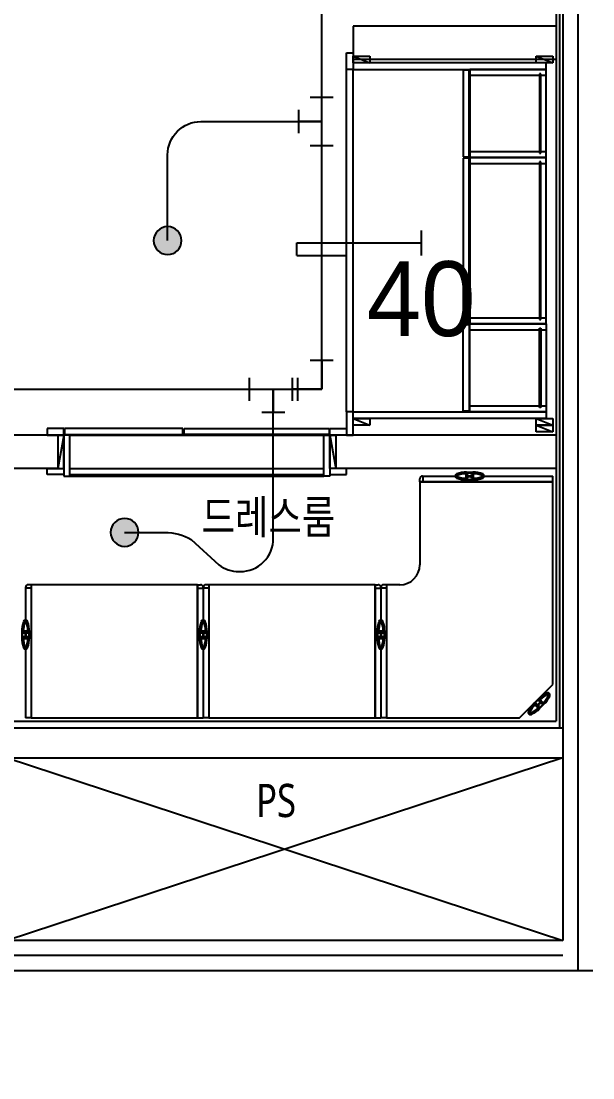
# Model space of a CAD drawing. Header units: millimetres. Extents: x 238075 to 303070, y -258150 to -205841.
# Drawn here: x 276834 to 278553, y -229304 to -226126 of the extents above; entities that cross this region are included whole.
import ezdxf
from ezdxf.enums import TextEntityAlignment as Align

# ---------------------------------------------------------------- set-up
doc = ezdxf.new("R2010")
doc.units = ezdxf.units.MM
doc.header["$LTSCALE"] = 200
for name, color, linetype in [('-소화(SP가지관)', 3, 'Continuous'), ('-소화(SP헤드하향)', 2, 'Continuous'), ('L4', 4, 'Continuous'), ('SP 후렉시블', 7, 'Continuous'), ('TEX', 3, 'Continuous'), ('아파트', 253, 'Continuous')]:
    doc.layers.add(name, color=color, linetype=linetype)
doc.styles.add('돋움', font='Dotum.ttf')
doc.styles.add('맑은고딕', font='malgun.ttf', dxfattribs={"width": 0.8})
doc.linetypes.add('BATTING', pattern='A,0.0001,-0.1,[134,ltypeshp.shx,S=0.1,R=0,X=-0.1,Y=0],-0.2,[134,ltypeshp.shx,S=0.1,R=180,X=0.1,Y=0],-0.1', length=0.4001)

# ---------------------------------------------------------------- blocks, each defined once
blk = doc.blocks.new('A$C39172136')
at = {"layer": '-소화(SP헤드하향)'}
blk.add_hatch(color=0, dxfattribs=at).paths.add_polyline_path([(0, -42, -1), (0, 42, -1)])
at = {"layer": '-소화(SP헤드하향)', "color": 0}
blk.add_circle((0, 0), 42, dxfattribs=at)
blk = doc.blocks.new('A$C78BA73EA')
for p, q in [((0.5, 5), (0.5, 0)), ((1, 5), (0.5, 5)), ((1, 5), (1, 3)), ((1, 3), (0.5, 3)), ((1, 0), (0, 0))]:
    blk.add_line(p, q)
blk = doc.blocks.new('A$C1978247E')
at = {"color": 0}
for p, q in [((-45.1, 90), (45.1, 90)), ((0, 0), (0, 90)), ((-93.8, -45.1), (-93.8, 45.1)), ((93.8, -45.1), (93.8, 45.1)), ((93.8, 0), (-93.8, 0))]:
    blk.add_line(p, q, dxfattribs=at)
blk = doc.blocks.new('A$C476E3A35')
at = {"color": 0}
for p, q in [((112.5, 45.1), (112.5, -45.1)), ((112.5, 0), (0, 0)), ((0, 0), (0, -113.2)), ((-45.1, -113.2), (45.1, -113.2))]:
    blk.add_line(p, q, dxfattribs=at)

msp = doc.modelspace()

# ---------------------------------------------------------------- linework, layer by layer
at = {"layer": '-소화(SP가지관)', "color": 2, "ltscale": 0.25}
for p, q in [((277737.7, -227233.3, 54985.4), (277737.7, -225101.2, 54985.4)), ((276444.8, -227233.3, 54985.4), (277737.7, -227233.3, 54985.4))]:
    msp.add_line(p, q, dxfattribs=at)
at = {"layer": '-소화(SP가지관)', "color": 6}
for p, q in [((277609.5, -226428.2, 54985.4), (277737.7, -226428.2, 54985.4)), ((277592.3, -227572.9, 54985.4), (277592.3, -227233.3, 54985.4))]:
    msp.add_line(p, q, dxfattribs=at)
at = {"layer": 'L4'}
for p, q in [((278462.6, -223201.2), (278462.6, -228891.2)), ((278507.6, -223201.2), (278507.6, -228981.2)), ((278442.6, -223221.2), (278442.6, -228231.2)), ((278452.6, -223211.2), (278452.6, -228251.2)), ((278442.6, -226141.2), (277832.6, -226141.2)), ((277832.6, -226141.2), (277832.6, -226241.2)), ((277812.6, -226271.2), (277812.6, -226221.2)), ((277812.6, -226221.2), (277832.6, -226221.2)), ((277832.6, -226221.2), (277832.6, -226271.2)), ((277832.6, -226231.2), (277882.6, -226251.2)), ((277832.6, -226231.2), (277882.6, -226231.2)), ((277832.6, -226251.2), (277832.6, -226231.2)), ((278442.6, -226241.2), (277832.6, -226241.2)), ((277882.6, -226251.2), (277832.6, -226251.2)), ((277832.6, -226251.2), (277832.6, -226271.2)), ((278412.6, -226251.2), (277832.6, -226251.2)), ((277882.6, -226231.2), (277882.6, -226251.2)), ((278382.6, -226231.2), (278432.6, -226251.2)), ((278382.6, -226231.2), (278432.6, -226231.2)), ((278382.6, -226251.2), (278382.6, -226231.2)), ((278432.6, -226251.2), (278382.6, -226251.2)), ((278412.6, -226271.2), (278412.6, -226251.2)), ((278432.6, -226231.2), (278432.6, -226251.2)), ((277812.6, -227301.2), (277812.6, -226271.2)), ((277832.6, -226271.2), (277812.6, -226271.2)), ((277832.6, -227301.2), (277832.6, -226271.2)), ((277832.6, -226271.2), (278412.6, -226271.2)), ((278180.6, -226273.2), (278162.6, -226273.2)), ((278162.6, -226273.2), (278162.6, -226534.2)), ((278180.6, -226534.2), (278180.6, -226273.2)), ((278412.6, -226271.2), (278182.6, -226271.2)), ((278182.6, -226271.2), (278182.6, -226536.2)), ((278182.6, -226289.2), (278412.6, -226289.2)), ((278396.6, -226284.2), (278392.6, -226284.2)), ((278392.6, -226284.2), (278392.6, -226523.2)), ((278396.6, -226523.2), (278396.6, -226284.2)), ((278412.6, -226536.2), (278412.6, -226271.2)), ((278162.6, -226534.2), (278180.6, -226534.2)), ((278180.6, -226538.2), (278162.6, -226538.2)), ((278162.6, -226538.2), (278162.6, -227034.2)), ((278180.6, -227034.2), (278180.6, -226538.2)), ((278182.6, -226518.2), (278412.6, -226518.2)), ((278182.6, -226536.2), (278412.6, -226536.2)), ((278412.6, -226536.2), (278182.6, -226536.2)), ((278182.6, -226536.2), (278182.6, -227036.2)), ((278392.6, -226523.2), (278396.6, -226523.2)), ((278412.6, -227036.2), (278412.6, -226536.2)), ((278182.6, -226554.2), (278412.6, -226554.2)), ((278396.6, -226549.2), (278392.6, -226549.2)), ((278392.6, -226549.2), (278392.6, -227023.2)), ((278396.6, -227023.2), (278396.6, -226549.2)), ((278182.6, -227018.2), (278412.6, -227018.2)), ((278162.6, -227034.2), (278180.6, -227034.2)), ((278162.6, -227038.2), (278180.6, -227038.2)), ((278162.6, -227299.2), (278162.6, -227038.2)), ((278180.6, -227038.2), (278180.6, -227299.2)), ((278412.6, -227036.2), (278182.6, -227036.2)), ((278182.6, -227036.2), (278412.6, -227036.2)), ((278182.6, -227301.2), (278182.6, -227036.2)), ((278392.6, -227023.2), (278396.6, -227023.2)), ((278392.6, -227049.2), (278396.6, -227049.2)), ((278392.6, -227288.2), (278392.6, -227049.2)), ((278396.6, -227049.2), (278396.6, -227288.2)), ((278412.6, -227036.2), (278412.6, -227301.2)), ((278182.6, -227054.2), (278412.6, -227054.2)), ((277832.6, -227301.2), (277812.6, -227301.2)), ((277812.6, -227301.2), (277812.6, -227371.2)), ((277832.6, -227321.2), (277832.6, -227301.2)), ((277832.6, -227301.2), (278412.6, -227301.2)), ((277832.6, -227371.2), (277832.6, -227301.2)), ((278180.6, -227299.2), (278162.6, -227299.2)), ((278182.6, -227283.2), (278412.6, -227283.2)), ((278412.6, -227301.2), (278182.6, -227301.2)), ((278396.6, -227288.2), (278392.6, -227288.2)), ((278412.6, -227301.2), (278412.6, -227321.2)), ((277832.6, -227321.2), (277882.6, -227341.2)), ((277832.6, -227321.2), (277882.6, -227321.2)), ((277832.6, -227341.2), (277832.6, -227321.2)), ((278412.6, -227321.2), (277832.6, -227321.2)), ((277882.6, -227321.2), (277882.6, -227341.2)), ((278382.6, -227321.2), (278432.6, -227341.2)), ((278382.6, -227321.2), (278432.6, -227321.2)), ((278382.6, -227341.2), (278382.6, -227321.2)), ((278432.6, -227321.2), (278432.6, -227341.2)), ((276962.6, -227351.2), (276912.6, -227351.2)), ((276912.6, -227351.2), (276912.6, -227371.2)), ((276962.6, -227371.2), (276962.6, -227351.2)), ((277320.6, -227351.2), (276964.7, -227351.2)), ((276964.7, -227351.2), (276964.7, -227369.2)), ((276964.7, -227369.2), (277320.6, -227369.2)), ((277320.6, -227369.2), (277320.6, -227351.2)), ((277322.6, -227371.2, 0), (277322.6, -227351.2, 0)), ((277324.6, -227369.2), (277324.6, -227351.2)), ((277324.6, -227351.2), (277760.6, -227351.2)), ((277760.6, -227369.2), (277324.6, -227369.2)), ((277760.6, -227351.2), (277760.6, -227369.2)), ((277762.6, -227351.2), (277812.6, -227351.2)), ((277762.6, -227371.2), (277762.6, -227351.2)), ((277812.6, -227351.2), (277812.6, -227371.2)), ((277882.6, -227341.2), (277832.6, -227341.2)), ((278382.6, -227341.2), (278432.6, -227361.2)), ((278382.6, -227341.2), (278432.6, -227341.2)), ((278382.6, -227361.2), (278382.6, -227341.2)), ((278432.6, -227341.2), (278382.6, -227341.2)), ((278432.6, -227361.2), (278382.6, -227361.2)), ((278432.6, -227341.2), (278432.6, -227361.2)), ((276944.6, -227371.2), (276812.6, -227371.2)), ((276912.6, -227371.2), (276962.6, -227371.2)), ((276962.6, -227371.2), (276944.6, -227471.2)), ((276962.6, -227371.2), (276944.6, -227371.2)), ((276944.6, -227371.2), (276944.6, -227471.2)), ((276980.6, -227371.2), (276962.6, -227371.2)), ((276962.6, -227371.2), (276962.6, -227494.2)), ((276962.6, -227471.2), (276962.6, -227371.2)), ((276980.6, -227371.2), (277744.6, -227371.2)), ((276980.6, -227494.2), (276980.6, -227371.2)), ((277744.6, -227371.2), (277762.6, -227371.2)), ((277744.6, -227494.2), (277744.6, -227371.2)), ((277762.6, -227371.2), (277780.6, -227471.2)), ((277762.6, -227371.2), (277762.6, -227494.2)), ((277762.6, -227371.2), (277780.6, -227371.2)), ((277762.6, -227471.2), (277762.6, -227371.2)), ((277812.6, -227371.2), (277762.6, -227371.2)), ((278442.6, -227371.2), (277780.6, -227371.2)), ((277780.6, -227371.2), (277780.6, -227471.2)), ((277812.6, -227371.2), (277832.6, -227371.2)), ((276944.6, -227471.2), (276812.6, -227471.2)), ((276912.6, -227489.2), (276912.6, -227471.2)), ((276912.6, -227471.2), (276962.6, -227471.2)), ((276962.6, -227489.2), (276912.6, -227489.2)), ((276944.6, -227471.2), (276962.6, -227471.2)), ((276962.6, -227471.2), (276962.6, -227489.2)), ((276962.6, -227494.2), (276980.6, -227494.2)), ((276980.6, -227471.2), (277744.6, -227471.2)), ((276980.6, -227489.2), (277744.6, -227489.2)), ((276980.6, -227494.2), (277744.6, -227494.2)), ((277762.6, -227494.2), (277744.6, -227494.2)), ((277812.6, -227471.2), (277762.6, -227471.2)), ((277762.6, -227471.2), (277762.6, -227489.2)), ((277780.6, -227471.2), (277762.6, -227471.2)), ((277762.6, -227489.2), (277812.6, -227489.2)), ((278442.6, -227471.2), (277780.6, -227471.2)), ((277812.6, -227489.2), (277812.6, -227471.2)), ((278040.6, -227494.2), (278140.6, -227494.2)), ((278042.6, -227511.2), (278042.6, -227494.2)), ((278139.1, -227494.2), (278142.6, -227494.2)), ((278171.4, -227501), (278171.4, -227487.4)), ((278173.4, -227482.7), (278191.8, -227482.7)), ((278173.4, -227484.2), (278191.8, -227484.2)), ((278173.4, -227486.2), (278173.4, -227487.7)), ((278177.1, -227487.7), (278173.4, -227487.7)), ((278173.4, -227493.2), (278173.4, -227489.7)), ((278175.9, -227493.2), (278173.4, -227493.2)), ((278175.9, -227493.2), (278173.4, -227493.2)), ((278173.4, -227498.7), (278173.4, -227495.2)), ((278175.9, -227495.2), (278173.4, -227495.2)), ((278175.9, -227492.7), (278175.9, -227493.2)), ((278177.1, -227492.7), (278175.9, -227492.7)), ((278175.9, -227492.7), (278175.9, -227493.2)), ((278177.1, -227492.7), (278175.9, -227492.7)), ((278175.9, -227495.7), (278175.9, -227495.2)), ((278175.9, -227495.7), (278175.9, -227495.2)), ((278177.1, -227495.7), (278175.9, -227495.7)), ((278177.1, -227495.7), (278175.9, -227495.7)), ((278177.1, -227489.7), (278177.1, -227487.7)), ((278177.1, -227492.7), (278177.1, -227493.2)), ((278177.1, -227492.7), (278177.1, -227493.2)), ((278177.1, -227493.2), (278188.1, -227493.2)), ((278177.1, -227495.7), (278177.1, -227495.2)), ((278177.1, -227495.7), (278177.1, -227495.2)), ((278177.1, -227495.2), (278188.1, -227495.2)), ((278182.6, -227495.2), (278182.6, -227493.2)), ((278188.1, -227489.7), (278188.1, -227487.7)), ((278188.1, -227487.7), (278191.8, -227487.7)), ((278188.1, -227492.7), (278188.1, -227493.2)), ((278188.1, -227492.7), (278189.3, -227492.7)), ((278188.1, -227492.7), (278188.1, -227493.2)), ((278188.1, -227492.7), (278189.3, -227492.7)), ((278188.1, -227495.7), (278188.1, -227495.2)), ((278188.1, -227495.7), (278188.1, -227495.2)), ((278188.1, -227495.7), (278189.3, -227495.7)), ((278188.1, -227495.7), (278189.3, -227495.7)), ((278189.3, -227492.7), (278189.3, -227493.2)), ((278189.3, -227492.7), (278189.3, -227493.2)), ((278189.3, -227493.2), (278191.8, -227493.2)), ((278189.3, -227493.2), (278191.8, -227493.2)), ((278189.3, -227495.7), (278189.3, -227495.2)), ((278189.3, -227495.2), (278191.9, -227495.2)), ((278189.3, -227495.7), (278189.3, -227495.2)), ((278191.8, -227486.2), (278191.8, -227487.7)), ((278191.8, -227493.2), (278191.8, -227489.7)), ((278191.9, -227498.7), (278191.9, -227495.2)), ((278193.8, -227501), (278193.8, -227487.4)), ((278222.6, -227494.2), (278226.1, -227494.2)), ((278224.6, -227494.2), (278432.6, -227494.2)), ((278432.6, -227511.2), (278432.6, -227494.2)), ((278032.6, -227511.2), (278032.6, -227502.2)), ((278032.6, -227511.2), (278432.6, -227511.2)), ((278432.6, -227511.2), (278032.6, -227511.2)), ((278032.6, -227511.2), (278032.6, -227761.2)), ((278177.1, -227500.7), (278173.4, -227500.7)), ((278173.4, -227500.7), (278173.4, -227502.2)), ((278173.4, -227502.2), (278173.4, -227500.7)), ((278173.4, -227504.2), (278191.8, -227504.2)), ((278173.4, -227505.7), (278191.8, -227505.7)), ((278177.1, -227500.7), (278177.1, -227498.7)), ((278188.1, -227500.7), (278188.1, -227498.7)), ((278188.1, -227500.7), (278191.8, -227500.7)), ((278191.8, -227500.7), (278191.8, -227502.2)), ((278191.8, -227502.2), (278191.8, -227500.7)), ((278432.6, -228121.2), (278432.6, -227511.2)), ((276847.6, -227829.2), (276847.6, -227929.2)), ((276864.6, -227831.2), (276847.6, -227831.2)), ((276864.6, -227821.2), (276855.6, -227821.2)), ((277364.6, -227821.2), (276864.6, -227821.2)), ((276864.6, -227821.2), (276864.6, -228221.2)), ((276864.6, -227821.2), (276864.6, -228221.2)), ((277364.6, -228221.2), (277364.6, -227821.2)), ((277364.6, -227821.2), (277373.6, -227821.2)), ((277364.6, -227821.2), (277364.6, -228221.2)), ((277364.6, -227831.2), (277381.6, -227831.2)), ((277381.6, -227829.2), (277381.6, -227929.2)), ((277381.6, -227829.2), (277381.6, -227929.2)), ((277398.6, -227831.2), (277381.6, -227831.2)), ((277398.6, -227821.2), (277389.6, -227821.2)), ((277898.6, -227821.2), (277398.6, -227821.2)), ((277398.6, -227821.2), (277398.6, -228221.2)), ((277398.6, -227821.2), (277398.6, -228221.2)), ((277898.6, -228221.2), (277898.6, -227821.2)), ((277898.6, -227821.2), (277907.6, -227821.2)), ((277898.6, -227821.2), (277898.6, -228221.2)), ((277898.6, -227831.2), (277915.6, -227831.2)), ((277915.6, -227829.2), (277915.6, -227929.2)), ((277915.6, -227829.2), (277915.6, -227929.2)), ((277932.6, -227831.2), (277915.6, -227831.2)), ((277932.6, -227821.2), (277923.6, -227821.2)), ((277932.6, -227821.2), (277932.6, -228221.2)), ((277972.6, -227821.2), (277932.6, -227821.2)), ((277932.6, -227821.2), (277932.6, -228221.2)), ((276847.6, -227927.7), (276847.6, -227931.2)), ((277381.6, -227927.7), (277381.6, -227931.2)), ((277915.6, -227927.7), (277915.6, -227931.2)), ((276836.1, -227962), (276836.1, -227980.4)), ((276837.6, -227962), (276837.6, -227980.4)), ((276841.1, -227962), (276839.6, -227962)), ((276839.6, -227962), (276841.1, -227962)), ((276840.8, -227960), (276854.4, -227960)), ((276841.1, -227965.7), (276841.1, -227962)), ((276841.1, -227965.7), (276843.1, -227965.7)), ((276843.1, -227961.9), (276846.6, -227961.9)), ((276846.1, -227965.7), (276846.1, -227964.5)), ((276846.1, -227964.5), (276846.6, -227964.5)), ((276846.1, -227965.7), (276846.1, -227964.5)), ((276846.1, -227964.5), (276846.6, -227964.5)), ((276846.1, -227965.7), (276846.6, -227965.7)), ((276846.1, -227965.7), (276846.6, -227965.7)), ((276846.6, -227964.5), (276846.6, -227961.9)), ((276846.6, -227965.7), (276846.6, -227976.7)), ((276846.6, -227971.2), (276848.6, -227971.2)), ((276848.6, -227964.5), (276848.6, -227962)), ((276848.6, -227962), (276852.1, -227962)), ((276848.6, -227964.5), (276848.6, -227962)), ((276849.1, -227964.5), (276848.6, -227964.5)), ((276849.1, -227964.5), (276848.6, -227964.5)), ((276849.1, -227965.7), (276848.6, -227965.7)), ((276849.1, -227965.7), (276848.6, -227965.7)), ((276848.6, -227965.7), (276848.6, -227976.7)), ((276849.1, -227965.7), (276849.1, -227964.5)), ((276849.1, -227965.7), (276849.1, -227964.5)), ((276852.1, -227965.7), (276854.1, -227965.7)), ((276855.6, -227962), (276854.1, -227962)), ((276854.1, -227965.7), (276854.1, -227962)), ((276857.6, -227962), (276857.6, -227980.4)), ((276859.1, -227962), (276859.1, -227980.4)), ((277370.1, -227962), (277370.1, -227980.4)), ((277371.6, -227962), (277371.6, -227980.4)), ((277375.1, -227962), (277373.6, -227962)), ((277373.6, -227962), (277375.1, -227962)), ((277374.8, -227960), (277388.4, -227960)), ((277375.1, -227965.7), (277375.1, -227962)), ((277375.1, -227965.7), (277377.1, -227965.7)), ((277377.1, -227961.9), (277380.6, -227961.9)), ((277380.1, -227965.7), (277380.1, -227964.5)), ((277380.1, -227964.5), (277380.6, -227964.5)), ((277380.1, -227965.7), (277380.1, -227964.5)), ((277380.1, -227964.5), (277380.6, -227964.5)), ((277380.1, -227965.7), (277380.6, -227965.7)), ((277380.1, -227965.7), (277380.6, -227965.7)), ((277380.6, -227964.5), (277380.6, -227961.9)), ((277380.6, -227965.7), (277380.6, -227976.7)), ((277380.6, -227971.2), (277382.6, -227971.2)), ((277382.6, -227964.5), (277382.6, -227962)), ((277382.6, -227962), (277386.1, -227962)), ((277382.6, -227964.5), (277382.6, -227962)), ((277383.1, -227964.5), (277382.6, -227964.5)), ((277383.1, -227964.5), (277382.6, -227964.5)), ((277383.1, -227965.7), (277382.6, -227965.7)), ((277383.1, -227965.7), (277382.6, -227965.7)), ((277382.6, -227965.7), (277382.6, -227976.7)), ((277383.1, -227965.7), (277383.1, -227964.5)), ((277383.1, -227965.7), (277383.1, -227964.5)), ((277386.1, -227965.7), (277388.1, -227965.7)), ((277389.6, -227962), (277388.1, -227962)), ((277388.1, -227965.7), (277388.1, -227962)), ((277391.6, -227962), (277391.6, -227980.4)), ((277393.1, -227962), (277393.1, -227980.4)), ((277904.1, -227962), (277904.1, -227980.4)), ((277905.6, -227962), (277905.6, -227980.4)), ((277909.1, -227962), (277907.6, -227962)), ((277907.6, -227962), (277909.1, -227962)), ((277908.8, -227960), (277922.4, -227960)), ((277909.1, -227965.7), (277909.1, -227962)), ((277909.1, -227965.7), (277911.1, -227965.7)), ((277911.1, -227961.9), (277914.6, -227961.9)), ((277914.1, -227965.7), (277914.1, -227964.5)), ((277914.1, -227964.5), (277914.6, -227964.5)), ((277914.1, -227965.7), (277914.1, -227964.5)), ((277914.1, -227964.5), (277914.6, -227964.5)), ((277914.1, -227965.7), (277914.6, -227965.7)), ((277914.1, -227965.7), (277914.6, -227965.7)), ((277914.6, -227964.5), (277914.6, -227961.9)), ((277914.6, -227965.7), (277914.6, -227976.7)), ((277914.6, -227971.2), (277916.6, -227971.2)), ((277916.6, -227964.5), (277916.6, -227962)), ((277916.6, -227962), (277920.1, -227962)), ((277916.6, -227964.5), (277916.6, -227962)), ((277917.1, -227964.5), (277916.6, -227964.5)), ((277917.1, -227964.5), (277916.6, -227964.5)), ((277917.1, -227965.7), (277916.6, -227965.7)), ((277917.1, -227965.7), (277916.6, -227965.7)), ((277916.6, -227965.7), (277916.6, -227976.7)), ((277917.1, -227965.7), (277917.1, -227964.5)), ((277917.1, -227965.7), (277917.1, -227964.5)), ((277920.1, -227965.7), (277922.1, -227965.7)), ((277923.6, -227962), (277922.1, -227962)), ((277922.1, -227965.7), (277922.1, -227962)), ((277925.6, -227962), (277925.6, -227980.4)), ((277927.1, -227962), (277927.1, -227980.4)), ((276841.1, -227980.4), (276839.6, -227980.4)), ((276839.6, -227980.4), (276841.1, -227980.4)), ((276840.8, -227982.4), (276854.4, -227982.4)), ((276841.1, -227976.7), (276841.1, -227980.4)), ((276841.1, -227976.7), (276843.1, -227976.7)), ((276843.1, -227980.4), (276846.6, -227980.4)), ((276846.1, -227976.7), (276846.1, -227977.9)), ((276846.1, -227976.7), (276846.6, -227976.7)), ((276846.1, -227976.7), (276846.1, -227977.9)), ((276846.1, -227976.7), (276846.6, -227976.7)), ((276846.1, -227977.9), (276846.6, -227977.9)), ((276846.1, -227977.9), (276846.6, -227977.9)), ((276846.6, -227977.9), (276846.6, -227980.4)), ((276849.1, -227976.7), (276848.6, -227976.7)), ((276849.1, -227976.7), (276848.6, -227976.7)), ((276849.1, -227977.9), (276848.6, -227977.9)), ((276848.6, -227977.9), (276848.6, -227980.4)), ((276849.1, -227977.9), (276848.6, -227977.9)), ((276848.6, -227977.9), (276848.6, -227980.4)), ((276848.6, -227980.4), (276852.1, -227980.4)), ((276849.1, -227976.7), (276849.1, -227977.9)), ((276849.1, -227976.7), (276849.1, -227977.9)), ((276852.1, -227976.7), (276854.1, -227976.7)), ((276854.1, -227976.7), (276854.1, -227980.4)), ((276855.6, -227980.4), (276854.1, -227980.4)), ((277375.1, -227980.4), (277373.6, -227980.4)), ((277373.6, -227980.4), (277375.1, -227980.4)), ((277374.8, -227982.4), (277388.4, -227982.4)), ((277375.1, -227976.7), (277375.1, -227980.4)), ((277375.1, -227976.7), (277377.1, -227976.7)), ((277377.1, -227980.4), (277380.6, -227980.4)), ((277380.1, -227976.7), (277380.1, -227977.9)), ((277380.1, -227976.7), (277380.6, -227976.7)), ((277380.1, -227976.7), (277380.1, -227977.9)), ((277380.1, -227976.7), (277380.6, -227976.7)), ((277380.1, -227977.9), (277380.6, -227977.9)), ((277380.1, -227977.9), (277380.6, -227977.9)), ((277380.6, -227977.9), (277380.6, -227980.4)), ((277383.1, -227976.7), (277382.6, -227976.7)), ((277383.1, -227976.7), (277382.6, -227976.7)), ((277383.1, -227977.9), (277382.6, -227977.9)), ((277382.6, -227977.9), (277382.6, -227980.4)), ((277383.1, -227977.9), (277382.6, -227977.9)), ((277382.6, -227977.9), (277382.6, -227980.4)), ((277382.6, -227980.4), (277386.1, -227980.4)), ((277383.1, -227976.7), (277383.1, -227977.9)), ((277383.1, -227976.7), (277383.1, -227977.9)), ((277386.1, -227976.7), (277388.1, -227976.7)), ((277388.1, -227976.7), (277388.1, -227980.4)), ((277389.6, -227980.4), (277388.1, -227980.4)), ((277909.1, -227980.4), (277907.6, -227980.4)), ((277907.6, -227980.4), (277909.1, -227980.4)), ((277908.8, -227982.4), (277922.4, -227982.4)), ((277909.1, -227976.7), (277909.1, -227980.4)), ((277909.1, -227976.7), (277911.1, -227976.7)), ((277911.1, -227980.4), (277914.6, -227980.4)), ((277914.1, -227976.7), (277914.1, -227977.9)), ((277914.1, -227976.7), (277914.6, -227976.7)), ((277914.1, -227976.7), (277914.1, -227977.9)), ((277914.1, -227976.7), (277914.6, -227976.7)), ((277914.1, -227977.9), (277914.6, -227977.9)), ((277914.1, -227977.9), (277914.6, -227977.9)), ((277914.6, -227977.9), (277914.6, -227980.4)), ((277917.1, -227976.7), (277916.6, -227976.7)), ((277917.1, -227976.7), (277916.6, -227976.7)), ((277917.1, -227977.9), (277916.6, -227977.9)), ((277916.6, -227977.9), (277916.6, -227980.4)), ((277917.1, -227977.9), (277916.6, -227977.9)), ((277916.6, -227977.9), (277916.6, -227980.4)), ((277916.6, -227980.4), (277920.1, -227980.4)), ((277917.1, -227976.7), (277917.1, -227977.9)), ((277917.1, -227976.7), (277917.1, -227977.9)), ((277920.1, -227976.7), (277922.1, -227976.7)), ((277922.1, -227976.7), (277922.1, -227980.4)), ((277923.6, -227980.4), (277922.1, -227980.4)), ((276847.6, -228011.2), (276847.6, -228014.7)), ((276847.6, -228013.2), (276847.6, -228221.2)), ((277381.6, -228011.2), (277381.6, -228014.7)), ((277381.6, -228013.2), (277381.6, -228221.2)), ((277381.6, -228013.2), (277381.6, -228221.2)), ((277915.6, -228011.2), (277915.6, -228014.7)), ((277915.6, -228013.2), (277915.6, -228221.2)), ((277915.6, -228013.2), (277915.6, -228221.2)), ((278332.6, -228221.2), (278432.6, -228121.2)), ((278432.6, -228121.2), (278432.6, -228121.2)), ((278419.3, -228150.8), (278421.8, -228148.3)), ((278376.4, -228177.5), (278389.5, -228164.4)), ((278377.5, -228178.5), (278390.5, -228165.5)), ((278387.9, -228191.8), (278378.3, -228182.2)), ((278378.9, -228179.9), (278379.9, -228181)), ((278382.6, -228178.3), (278379.9, -228181)), ((278383.8, -228184.9), (278381.3, -228182.4)), ((278384, -228179.8), (278382.6, -228178.3)), ((278385.6, -228183.1), (278383.8, -228184.9)), ((278385.6, -228183.1), (278383.8, -228184.9)), ((278387, -228184.5), (278385.2, -228186.3)), ((278387.7, -228188.8), (278385.2, -228186.3)), ((278386.1, -228181.9), (278385.3, -228182.7)), ((278386.1, -228181.9), (278385.3, -228182.7)), ((278385.3, -228182.7), (278385.6, -228183.1)), ((278385.3, -228182.7), (278385.6, -228183.1)), ((278386.1, -228181.9), (278386.5, -228182.2)), ((278386.1, -228181.9), (278386.5, -228182.2)), ((278386.5, -228182.2), (278394.2, -228174.5)), ((278387.4, -228184.9), (278387, -228184.5)), ((278387.4, -228184.8), (278387, -228184.5)), ((278388.2, -228184), (278387.4, -228184.9)), ((278388.2, -228184), (278387.4, -228184.8)), ((278387.9, -228183.7), (278395.6, -228175.9)), ((278388.2, -228184), (278387.9, -228183.6)), ((278388.2, -228184), (278387.9, -228183.7)), ((278391.8, -228187.5), (278389.1, -228190.2)), ((278389.1, -228190.2), (278390.2, -228191.2)), ((278390.2, -228191.2), (278389.1, -228190.2)), ((278390.3, -228170.6), (278393, -228167.9)), ((278391.8, -228172), (278390.3, -228170.6)), ((278391.8, -228179.8), (278390.3, -228178.4)), ((278391.8, -228187.5), (278390.4, -228186.1)), ((278391.6, -228192.7), (278404.7, -228179.6)), ((278391.9, -228166.9), (278393, -228167.9)), ((278392.7, -228193.7), (278405.7, -228180.7)), ((278393.9, -228174.1), (278394.7, -228173.3)), ((278393.9, -228174.1), (278394.7, -228173.3)), ((278393.9, -228174.1), (278394.2, -228174.5)), ((278393.9, -228174.1), (278394.2, -228174.5)), ((278403.8, -228175.9), (278394.2, -228166.3)), ((278396.9, -228171.8), (278394.4, -228169.4)), ((278394.7, -228173.3), (278395.1, -228173.6)), ((278394.7, -228173.3), (278395.1, -228173.6)), ((278395.1, -228173.6), (278396.9, -228171.8)), ((278395.1, -228173.6), (278396.9, -228171.8)), ((278396, -228176.2), (278395.6, -228175.9)), ((278396, -228176.2), (278395.7, -228175.9)), ((278396, -228176.2), (278396.9, -228175.4)), ((278396, -228176.2), (278396.8, -228175.4)), ((278396.5, -228175), (278398.3, -228173.2)), ((278396.9, -228175.4), (278396.5, -228175)), ((278396.8, -228175.4), (278396.5, -228175)), ((278399.5, -228179.8), (278398.1, -228178.4)), ((278400.8, -228175.7), (278398.3, -228173.2)), ((278399.5, -228179.8), (278402.2, -228177.1)), ((278402.2, -228177.1), (278403.2, -228178.2)), ((278403.2, -228178.2), (278402.2, -228177.1)), ((276864.6, -228221.2), (276847.6, -228221.2)), ((276864.6, -228221.2), (277364.6, -228221.2)), ((277364.6, -228221.2), (277381.6, -228221.2)), ((277398.6, -228221.2), (277381.6, -228221.2)), ((277398.6, -228221.2), (277898.6, -228221.2)), ((277898.6, -228221.2), (277915.6, -228221.2)), ((277932.6, -228221.2), (277915.6, -228221.2)), ((277932.6, -228221.2), (278332.6, -228221.2)), ((278360.3, -228209.8), (278362.8, -228207.3)), ((276792.6, -228251.2), (278462.6, -228251.2)), ((276812.6, -228231.2), (278442.6, -228231.2)), ((278462.6, -228251.2), (278462.6, -228341.2)), ((276792.6, -228341.2), (278462.6, -228891.2)), ((278462.6, -228341.2), (276792.6, -228891.2)), ((276792.6, -228341.2), (278462.6, -228341.2)), ((278462.6, -228891.2), (275072.6, -228891.2)), ((278462.6, -228936.2), (275072.6, -228936.2)), ((275062.6, -228981.2, 54985.4), (278552.6, -228981.2, 54985.4))]:
    msp.add_line(p, q, dxfattribs=at)
at = {"layer": 'L4', "extrusion": (-4e-16, 0, -1)}
for p, q in [((278177.1, -227489.7), (278173.4, -227489.7)), ((278177.1, -227489.7), (278173.4, -227489.7)), ((278177.1, -227489.5), (278177.1, -227489.7)), ((278177.1, -227498.7), (278173.4, -227498.7)), ((278177.1, -227498.7), (278173.4, -227498.7))]:
    msp.add_line(p, q, dxfattribs=at)
at = {"layer": 'L4', "extrusion": (4e-16, 0, -1)}
for p, q in [((278188.1, -227489.5), (278188.1, -227489.7)), ((278188.1, -227489.7), (278191.8, -227489.7)), ((278188.1, -227489.7), (278191.8, -227489.7)), ((278188.1, -227498.7), (278191.9, -227498.7)), ((278188.1, -227498.7), (278191.8, -227498.7))]:
    msp.add_line(p, q, dxfattribs=at)
at = {"layer": 'L4', "extrusion": (0, 4e-16, -1)}
for p, q in [((276843.1, -227965.7), (276843.1, -227961.9)), ((276843.1, -227965.7), (276843.1, -227962)), ((276852.1, -227965.7), (276852.1, -227962)), ((276852.1, -227965.7), (276852.1, -227962)), ((276852.3, -227965.7), (276852.1, -227965.7)), ((277377.1, -227965.7), (277377.1, -227961.9)), ((277377.1, -227965.7), (277377.1, -227962)), ((277386.1, -227965.7), (277386.1, -227962)), ((277386.1, -227965.7), (277386.1, -227962)), ((277386.3, -227965.7), (277386.1, -227965.7)), ((277911.1, -227965.7), (277911.1, -227961.9)), ((277911.1, -227965.7), (277911.1, -227962)), ((277920.1, -227965.7), (277920.1, -227962)), ((277920.1, -227965.7), (277920.1, -227962)), ((277920.3, -227965.7), (277920.1, -227965.7))]:
    msp.add_line(p, q, dxfattribs=at)
at = {"layer": 'L4', "extrusion": (0, -4e-16, -1)}
for p, q in [((276843.1, -227976.7), (276843.1, -227980.4)), ((276843.1, -227976.7), (276843.1, -227980.4)), ((276852.1, -227976.7), (276852.1, -227980.4)), ((276852.3, -227976.7), (276852.1, -227976.7)), ((276852.1, -227976.7), (276852.1, -227980.4)), ((277377.1, -227976.7), (277377.1, -227980.4)), ((277377.1, -227976.7), (277377.1, -227980.4)), ((277386.1, -227976.7), (277386.1, -227980.4)), ((277386.3, -227976.7), (277386.1, -227976.7)), ((277386.1, -227976.7), (277386.1, -227980.4)), ((277911.1, -227976.7), (277911.1, -227980.4)), ((277911.1, -227976.7), (277911.1, -227980.4)), ((277920.1, -227976.7), (277920.1, -227980.4)), ((277920.3, -227976.7), (277920.1, -227976.7)), ((277920.1, -227976.7), (277920.1, -227980.4))]:
    msp.add_line(p, q, dxfattribs=at)
at = {"layer": 'L4', "extrusion": (-3e-16, -3e-16, -1)}
for p, q in [((278384, -228179.8), (278381.3, -228182.4)), ((278384, -228179.8), (278381.3, -228182.4)), ((278383.9, -228179.6), (278384, -228179.8)), ((278390.4, -228186.1), (278387.7, -228188.8)), ((278390.4, -228186.1), (278387.7, -228188.8))]:
    msp.add_line(p, q, dxfattribs=at)
at = {"layer": 'L4', "extrusion": (3e-16, 3e-16, -1)}
for p, q in [((278391.6, -228171.9), (278391.8, -228172)), ((278391.8, -228172), (278394.4, -228169.4)), ((278391.8, -228172), (278394.4, -228169.4)), ((278398.1, -228178.4), (278400.8, -228175.7)), ((278398.1, -228178.4), (278400.8, -228175.7))]:
    msp.add_line(p, q, dxfattribs=at)
at = {"layer": 'L4'}
for centre, radius, start, end in [((278040.6, -227502.2), 8, 90, 180), ((278145.6, -227494.2), 6.5, 108.6799, 180.0938), ((278145.6, -227494.2), 6.5, 179.9062, 251.3201), ((278145.6, -227494.2), 5, 113.828, 180.1277), ((278145.6, -227494.2), 5, 179.8723, 246.172), ((278145.6, -227494.2), 3, 114.7251, 245.2749), ((278172.4, -227563.8), 81.1, 89.3216, 110.8855), ((278172.4, -227563.8), 79.6, 89.3154, 111.2508), ((278145.6, -227494.2), 1.8, 115.7463, 244.2537), ((278172.5, -227564.2), 78, 89.3805, 111.1801), ((278172.5, -227564.2), 76.8, 90.875, 111.1478), ((278172.5, -227564.2), 76.8, 90.875, 111.1478), ((278172.6, -227424.2), 76.8, 248.8095, 269.0792), ((278192.8, -227563.8), 81.1, 69.0954, 90.658), ((278192.8, -227563.8), 79.6, 68.7301, 90.6641), ((278192.7, -227564.2), 78, 68.8003, 90.5984), ((278192.6, -227564.2), 76.8, 68.8308, 89.1021), ((278192.6, -227424.2), 76.8, 270.8979, 291.1692), ((278192.7, -227564.2), 76.8, 68.8308, 89.1021), ((278219.6, -227494.2), 1.8, 295.7463, 64.2537), ((278219.6, -227494.2), 3, 294.7251, 65.2749), ((278219.6, -227494.2), 5, 359.8723, 66.172), ((278219.6, -227494.2), 5, 293.828, 0.1277), ((278219.6, -227494.2), 6.5, 359.9062, 71.3201), ((278219.6, -227494.2), 6.5, 288.6799, 0.0938), ((278172.5, -227424.6), 81.1, 249.0763, 270.6375), ((278172.5, -227424.6), 79.6, 248.7109, 270.6436), ((278172.6, -227424.2), 78, 248.7807, 270.5774), ((278192.7, -227424.2), 78, 269.4016, 291.1997), ((278192.8, -227424.6), 79.6, 269.3359, 291.2699), ((278192.8, -227424.6), 81.1, 269.342, 290.9046), ((277972.6, -227761.2), 60, 269.9999, 359.9994), ((276855.6, -227829.2), 8, 90, 180), ((277373.6, -227829.2), 8, 0, 90), ((277389.6, -227829.2), 8, 90, 180), ((277907.6, -227829.2), 8, 0, 90), ((277923.6, -227829.2), 8, 90, 180), ((276917.2, -227961.1), 81.1, 159.0763, 180.6375), ((276917.2, -227961.1), 79.6, 158.7109, 180.6436), ((276917.7, -227961.2), 78, 158.7807, 180.5774), ((276917.6, -227961.2), 76.8, 158.8095, 179.0792), ((276847.6, -227934.2), 6.5, 89.9062, 161.3201), ((276847.6, -227934.2), 5, 89.8723, 156.172), ((276847.6, -227934.2), 3, 24.7251, 155.2749), ((276847.6, -227934.2), 1.8, 25.7463, 154.2537), ((276847.7, -227934.2), 6.5, 18.6799, 90.0938), ((276847.7, -227934.2), 5, 23.828, 90.1277), ((276777.6, -227961.1), 76.8, 0.875, 21.1478), ((276777.6, -227961.1), 76.8, 0.875, 21.1478), ((276777.6, -227961.1), 78, 359.3805, 21.1801), ((276778.1, -227961), 79.6, 359.3154, 21.2508), ((276778.1, -227961), 81.1, 359.3216, 20.8855), ((277451.2, -227961.1), 81.1, 159.0763, 180.6375), ((277451.2, -227961.1), 79.6, 158.7109, 180.6436), ((277451.7, -227961.2), 78, 158.7807, 180.5774), ((277451.6, -227961.2), 76.8, 158.8095, 179.0792), ((277381.6, -227934.2), 6.5, 89.9062, 161.3201), ((277381.6, -227934.2), 5, 89.8723, 156.172), ((277381.6, -227934.2), 3, 24.7251, 155.2749), ((277381.6, -227934.2), 1.8, 25.7463, 154.2537), ((277381.7, -227934.2), 6.5, 18.6799, 90.0938), ((277381.7, -227934.2), 5, 23.828, 90.1277), ((277311.6, -227961.1), 76.8, 0.875, 21.1478), ((277311.6, -227961.1), 76.8, 0.875, 21.1478), ((277311.6, -227961.1), 78, 359.3805, 21.1801), ((277312.1, -227961), 79.6, 359.3154, 21.2508), ((277312.1, -227961), 81.1, 359.3216, 20.8855), ((277985.2, -227961.1), 81.1, 159.0763, 180.6375), ((277985.2, -227961.1), 79.6, 158.7109, 180.6436), ((277985.7, -227961.2), 78, 158.7807, 180.5774), ((277985.6, -227961.2), 76.8, 158.8095, 179.0792), ((277915.6, -227934.2), 6.5, 89.9062, 161.3201), ((277915.6, -227934.2), 5, 89.8723, 156.172), ((277915.6, -227934.2), 3, 24.7251, 155.2749), ((277915.6, -227934.2), 1.8, 25.7463, 154.2537), ((277915.7, -227934.2), 6.5, 18.6799, 90.0938), ((277915.7, -227934.2), 5, 23.828, 90.1277), ((277845.6, -227961.1), 76.8, 0.875, 21.1478), ((277845.6, -227961.1), 76.8, 0.875, 21.1478), ((277845.6, -227961.1), 78, 359.3805, 21.1801), ((277846.1, -227961), 79.6, 359.3154, 21.2508), ((277846.1, -227961), 81.1, 359.3216, 20.8855), ((276917.2, -227981.4), 81.1, 179.342, 200.9046), ((276917.2, -227981.4), 79.6, 179.3359, 201.2699), ((276917.6, -227981.2), 78, 179.4016, 201.1997), ((276917.6, -227981.2), 76.8, 180.8979, 201.1692), ((276777.6, -227981.2), 76.8, 338.8308, 359.1021), ((276777.6, -227981.2), 76.8, 338.8308, 359.1021), ((276777.6, -227981.2), 78, 338.8003, 0.5984), ((276778, -227981.4), 79.6, 338.7301, 0.6641), ((276778, -227981.4), 81.1, 339.0954, 0.658), ((277451.2, -227981.4), 81.1, 179.342, 200.9046), ((277451.2, -227981.4), 79.6, 179.3359, 201.2699), ((277451.6, -227981.2), 78, 179.4016, 201.1997), ((277451.6, -227981.2), 76.8, 180.8979, 201.1692), ((277311.6, -227981.2), 76.8, 338.8308, 359.1021), ((277311.6, -227981.2), 76.8, 338.8308, 359.1021), ((277311.6, -227981.2), 78, 338.8003, 0.5984), ((277312, -227981.4), 79.6, 338.7301, 0.6641), ((277312, -227981.4), 81.1, 339.0954, 0.658), ((277985.2, -227981.4), 81.1, 179.342, 200.9046), ((277985.2, -227981.4), 79.6, 179.3359, 201.2699), ((277985.6, -227981.2), 78, 179.4016, 201.1997), ((277985.6, -227981.2), 76.8, 180.8979, 201.1692), ((277845.6, -227981.2), 76.8, 338.8308, 359.1021), ((277845.6, -227981.2), 76.8, 338.8308, 359.1021), ((277845.6, -227981.2), 78, 338.8003, 0.5984), ((277846, -227981.4), 79.6, 338.7301, 0.6641), ((277846, -227981.4), 81.1, 339.0954, 0.658), ((276847.6, -228008.2), 6.5, 198.6799, 270.0938), ((276847.6, -228008.2), 5, 203.828, 270.1277), ((276847.6, -228008.2), 3, 204.7251, 335.2749), ((276847.6, -228008.2), 1.8, 205.7463, 334.2537), ((276847.6, -228008.2), 5, 269.8723, 336.172), ((276847.6, -228008.2), 6.5, 269.9062, 341.3201), ((277381.6, -228008.2), 6.5, 198.6799, 270.0938), ((277381.6, -228008.2), 5, 203.828, 270.1277), ((277381.6, -228008.2), 3, 204.7251, 335.2749), ((277381.6, -228008.2), 1.8, 205.7463, 334.2537), ((277381.6, -228008.2), 5, 269.8723, 336.172), ((277381.6, -228008.2), 6.5, 269.9062, 341.3201), ((277915.6, -228008.2), 6.5, 198.6799, 270.0938), ((277915.6, -228008.2), 5, 203.828, 270.1277), ((277915.6, -228008.2), 3, 204.7251, 335.2749), ((277915.6, -228008.2), 1.8, 205.7463, 334.2537), ((277915.6, -228008.2), 5, 269.8723, 336.172), ((277915.6, -228008.2), 6.5, 269.9062, 341.3201), ((278447.5, -228221.1), 81.1, 114.0954, 135.658), ((278447.5, -228221.1), 79.6, 113.7301, 135.6641), ((278447.7, -228221.5), 78, 113.8003, 135.5984), ((278447.7, -228221.5), 76.8, 113.8308, 134.1021), ((278447.6, -228221.5), 76.8, 113.8308, 134.1021), ((278348.7, -228122.5), 78, 314.4016, 336.1997), ((278348.6, -228122.5), 76.8, 315.8979, 336.1692), ((278349, -228122.7), 79.6, 314.3359, 336.2699), ((278349, -228122.7), 81.1, 314.342, 335.9046), ((278417.2, -228152.9), 6.5, 44.9062, 116.3201), ((278417.2, -228152.9), 5, 44.8723, 111.172), ((278417.2, -228152.9), 3, 339.7251, 110.2749), ((278417.2, -228152.9), 1.8, 340.7463, 109.2537), ((278417.2, -228152.9), 5, 338.828, 45.1277), ((278417.2, -228152.9), 6.5, 333.6799, 45.0938), ((278433.1, -228235.5), 81.1, 134.3216, 155.8855), ((278433.1, -228235.5), 79.6, 134.3154, 156.2508), ((278433.4, -228235.7), 78, 134.3805, 156.1801), ((278433.4, -228235.7), 76.8, 135.875, 156.1478), ((278433.4, -228235.7), 76.8, 135.875, 156.1478), ((278334.5, -228136.6), 76.8, 293.8095, 314.0792), ((278334.5, -228136.6), 78, 293.7807, 315.5774), ((278334.7, -228137), 79.6, 293.7109, 315.6436), ((278334.7, -228137), 81.1, 294.0763, 315.6375), ((278364.9, -228205.2), 6.5, 153.6799, 225.0938), ((278364.9, -228205.2), 5, 158.828, 225.1277), ((278364.9, -228205.2), 6.5, 224.9062, 296.3201), ((278364.9, -228205.2), 5, 224.8723, 291.172), ((278364.9, -228205.2), 3, 159.7251, 290.2749), ((278364.9, -228205.2), 1.8, 160.7463, 289.2537)]:
    msp.add_arc(centre, radius, start, end, dxfattribs=at)
at = {"layer": 'SP 후렉시블', "linetype": 'BATTING', "ltscale": 5, "elevation": 54985.4}
for points in [[(277274.6, -226786.2), (277274.6, -226528.2, -0.414214), (277374.6, -226428.2), (277609.5, -226428.2), (277639.5, -226428.2)], [(277145.2, -227663.7), (277175.2, -227663.7), (277266.2, -227663.7, -0.132285), (277345.6, -227685.1), (277428.7, -227761.6, 0.162245), (277488.7, -227781.6), (277492.3, -227781.6, 0.414214), (277592.3, -227681.6), (277592.3, -227572.9), (277592.3, -227542.9)]]:
    msp.add_lwpolyline(points, format="xyb", dxfattribs=at)
at = {"layer": '아파트'}
msp.add_circle((263075.4, -230841.1, 54985.4), 25000, dxfattribs=at)

# ---------------------------------------------------------------- block references
at = {"layer": '-소화(SP가지관)', "color": 2, "ltscale": 0.25}
for name, p, xscale, yscale, zscale, rotation in [('A$C1978247E', (277737.7, -226428.2, 54985.4), -0.773119999980927, 0.773119999980927, 0.773119999980927, 90), ('A$C476E3A35', (277737.7, -227233.3, 54985.4), -0.7731199999823013, 0.7731199999823013, 0.7731199999823013, 270.0000000001009), ('A$C1978247E', (277592.3, -227233.3, 54985.4), 0.773119999980927, 0.773119999980927, 0.773119999980927, 180)]:
    msp.add_blockref(name, p, dxfattribs=dict(at, xscale=xscale, yscale=yscale, zscale=zscale, rotation=rotation))
at = {"layer": '-소화(SP헤드하향)', "ltscale": 0.2, "xscale": -1}
for p, rotation in [((277274.6, -226786.2, 54985.4), 270), ((277145.2, -227663.7, 54985.4), 180)]:
    msp.add_blockref('A$C39172136', p, dxfattribs=dict(at, rotation=rotation))
at = {"xscale": -75, "yscale": 75, "zscale": 75, "rotation": 90}
msp.add_blockref('A$C78BA73EA', (278037.7, -226755.7, 54985.4), dxfattribs=at)

# ---------------------------------------------------------------- texts
at = {"layer": 'L4', "style": '맑은고딕', "width": 0.8}
for s, p in [('드레스룸', (277577.5, -227617.4)), ('PS', (277600.5, -228469.8))]:
    msp.add_text(s, height=100, dxfattribs=at).set_placement(p, align=Align.MIDDLE_CENTER)
at = {"layer": 'TEX', "style": '돋움'}
msp.add_text('40', height=225, dxfattribs=at).set_placement((277872.6, -227073.3, 54985.4))

doc.saveas('drawing.dxf')
